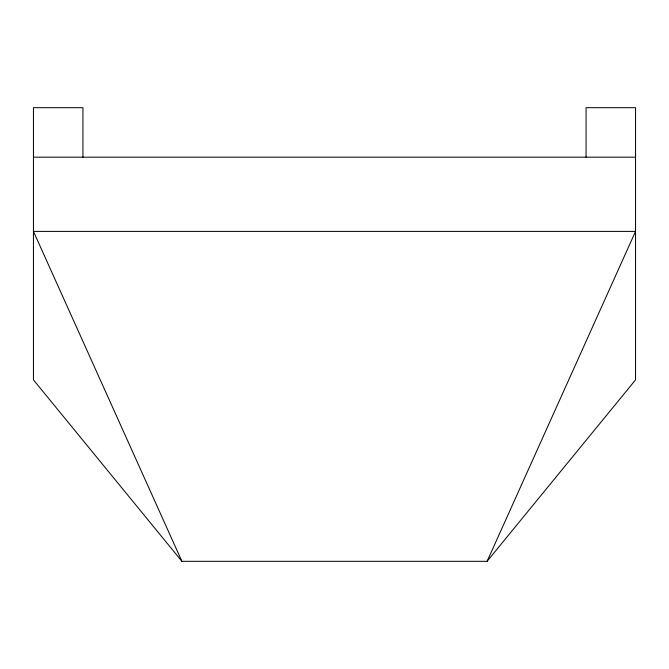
<?xml version="1.0" encoding="UTF-8"?>
<svg xmlns="http://www.w3.org/2000/svg" width="669" height="669" viewBox="0 0 669 669"><rect width="100%" height="100%" fill="white"/><g stroke="black" fill="none" stroke-linecap="round" stroke-linejoin="round"><path stroke-width="1" d="M487.091 561.316L635.55 231.399L33.45 231.399L181.909 561.316L487.091 561.316L635.55 379.867L635.55 107.684L586.061 107.684L586.061 157.173M33.45 157.173L635.55 157.173M181.909 561.316L33.45 379.867L33.45 107.684L82.939 107.684L82.939 157.173"/></g></svg>
